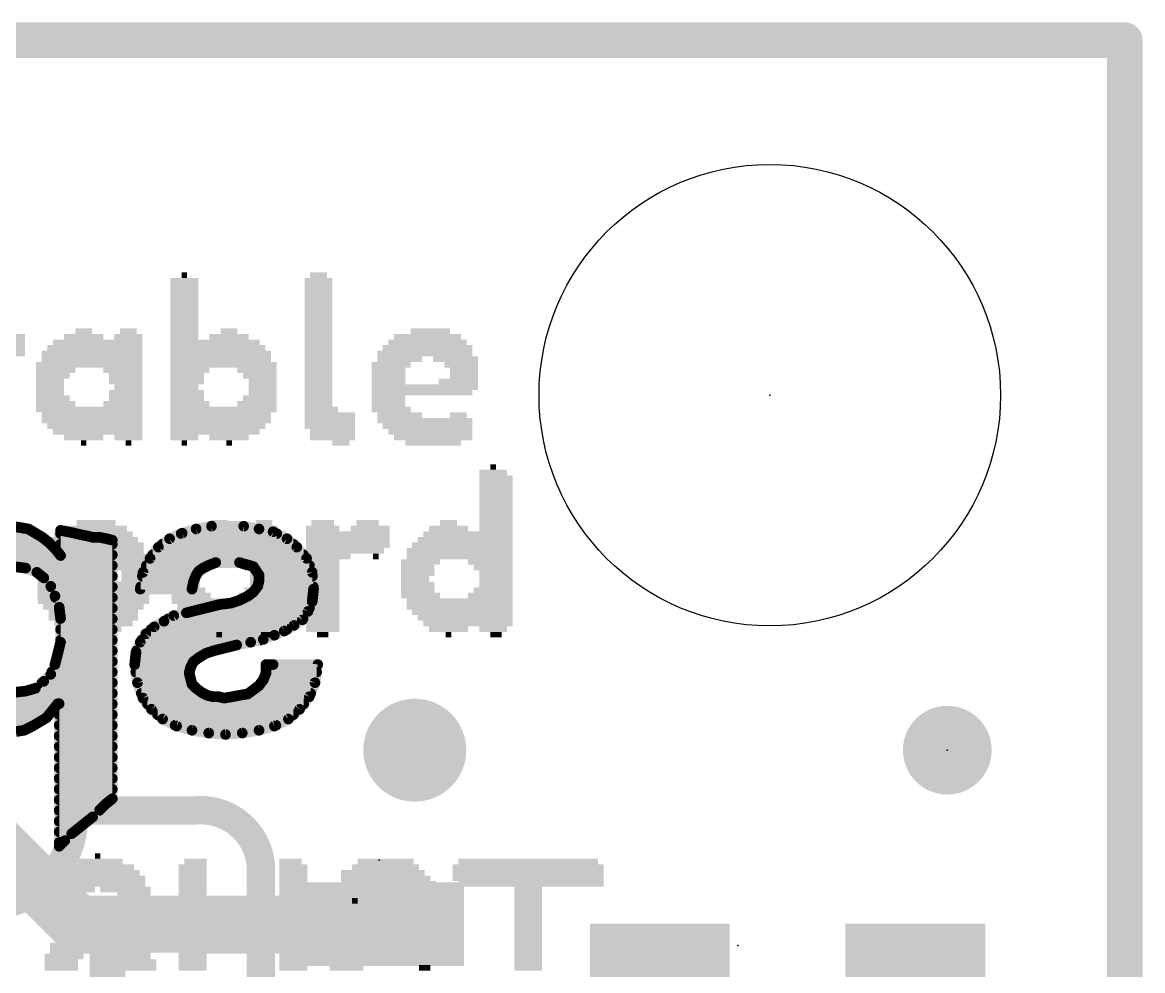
# Model space of a CAD drawing. Extents: x -29.2 to 57.4, y -10.7 to 25.5.
# Drawn here: x 14.97 to 22.99, y 18.74 to 25.53 of the extents above; entities that cross this region are included whole.
import ezdxf

# ---------------------------------------------------------------- set-up
doc = ezdxf.new("R2010")
doc.units = 0
for name, color, linetype in [('1', 12, 'CONTINUOUS'), ('16', 132, 'CONTINUOUS'), ('18', 110, 'CONTINUOUS'), ('20', 31, 'CONTINUOUS'), ('21', 253, 'CONTINUOUS'), ('22', 253, 'CONTINUOUS'), ('23', 53, 'CONTINUOUS'), ('24', 53, 'CONTINUOUS'), ('51', 253, 'CONTINUOUS')]:
    doc.layers.add(name, color=color, linetype=linetype)

# ---------------------------------------------------------------- blocks, each defined once
blk = doc.blocks.new('RECT')
blk.add_solid([(-0.5, -0.5), (0.5, -0.5), (-0.5, 0.5), (0.5, 0.5)])
blk = doc.blocks.new('PIE')
at = {"const_width": 0.5}
blk.add_lwpolyline([(0, -0.25, 1), (0, 0.25, 1), (0, -0.25)], format="xyb", dxfattribs=at)
blk = doc.blocks.new('ROUNDV')
at = {"const_width": 0.5}
blk.add_lwpolyline([(0, -0.25, 1), (0, 0.25, 1), (0, -0.25)], format="xyb", dxfattribs=at)

msp = doc.modelspace()

# ---------------------------------------------------------------- linework, layer by layer
at = {"layer": '1'}
for points, const_width in [([(22.86, 25.4), (0, 25.4)], 0.254), ([(22.86, 0), (22.86, 25.4)], 0.254), ([(11.8872, 22.5552), (15.367, 19.0754)], 0.4064), ([(15.367, 19.0754), (15.621, 19.0754)], 0.4064), ([(15.621, 19.0754), (17.532, 19.0754)], 0.4064), ([(15.582, 19.0364), (15.621, 19.0754)], 0.254), ([(15.582, 13.2334), (15.582, 19.0364)], 0.254)]:
    msp.add_lwpolyline(points, dxfattribs=dict(at, const_width=const_width))
for points, const_width in [([(22.9235, 25.4, 1), (22.7965, 25.4)], 0.127), ([(22.86, 25.3365, 1), (22.86, 25.4635)], 0.127), ([(15.367, 19.177, 1), (15.367, 18.9738)], 0.2032), ([(15.2952, 19.0036, 1), (15.4388, 19.1472)], 0.2032), ([(15.621, 19.177, 1), (15.621, 18.9738)], 0.2032), ([(15.621, 18.9738, 1), (15.621, 19.177)], 0.2032), ([(17.532, 18.9738, 1), (17.532, 19.177)], 0.2032), ([(15.6455, 19.0364, 1), (15.5185, 19.0364)], 0.127), ([(15.6659, 19.0305, 1), (15.5761, 19.1203)], 0.127), ([(15.5371, 19.0813, 1), (15.6269, 18.9915)], 0.127)]:
    msp.add_lwpolyline(points, format="xyb", dxfattribs=dict(at, const_width=const_width))
at = {"layer": '16', "const_width": 0.254}
for points in [[(22.86, 25.4), (0, 25.4)], [(22.86, 0), (22.86, 25.4)]]:
    msp.add_lwpolyline(points, dxfattribs=at)
at = {"layer": '16', "const_width": 0.127}
for points in [[(22.9235, 25.4, 1), (22.7965, 25.4)], [(22.86, 25.3365, 1), (22.86, 25.4635)]]:
    msp.add_lwpolyline(points, format="xyb", dxfattribs=at)
at = {"layer": '20', "const_width": 0.2032}
for points in [[(22.86, 25.4), (0, 25.4)], [(22.86, 0), (22.86, 25.4)]]:
    msp.add_lwpolyline(points, dxfattribs=at)
at = {"layer": '20', "const_width": 0.1016}
for points in [[(22.9108, 25.4, 1), (22.8092, 25.4)], [(22.86, 25.3492, 1), (22.86, 25.4508)]]:
    msp.add_lwpolyline(points, format="xyb", dxfattribs=at)
at = {"layer": '20'}
msp.add_circle((20.32, 22.86), 1.651, dxfattribs=at)
at = {"layer": '21', "const_width": 0.2032}
for points in [[(16.1846, 19.8882), (15.3416, 19.8882)], [(16.6783, 14.8336), (16.6783, 19.5072)]]:
    msp.add_lwpolyline(points, dxfattribs=at)
at = {"layer": '21'}
for points, const_width in [([(15.3416, 19.939, 1), (15.3416, 19.8374)], 0.1016), ([(16.6783, 19.5072, 0.4143), (16.1973, 19.8882)], 0.2032), ([(16.1914, 19.9387, 1), (16.2032, 19.8377)], 0.1016), ([(16.1846, 19.8374, 1), (16.1846, 19.939)], 0.1016), ([(14.0716, 19.8374, 1), (15.3416, 19.8374)], 0.2032), ([(15.3924, 19.8374, 1), (15.2908, 19.8374)], 0.1016), ([(16.7291, 19.5072, 1), (16.6275, 19.5072)], 0.1016), ([(16.6278, 19.5014, 1), (16.7288, 19.513)], 0.1016)]:
    msp.add_lwpolyline(points, format="xyb", dxfattribs=dict(at, const_width=const_width))
at = {"layer": '22', "const_width": 0.0762}
for points in [[(14.956, 21.9126), (14.896, 21.9226)], [(16.326, 21.9226), (16.216, 21.9026)], [(16.556, 21.9226), (16.326, 21.9226)], [(16.666, 21.9026), (16.556, 21.9226)], [(14.555, 21.8694), (15.0713, 21.8694)], [(15.016, 21.9026), (14.956, 21.9126)], [(15.066, 21.8726), (15.016, 21.9026)], [(15.116, 21.8426), (15.066, 21.8726)], [(15.166, 21.8026), (15.116, 21.8426)], [(15.296, 21.8826), (15.246, 21.8926)], [(15.246, 21.8926), (15.246, 21.7126)], [(15.246, 21.8694), (15.3588, 21.8694)], [(15.346, 21.8726), (15.296, 21.8826)], [(15.386, 21.8626), (15.346, 21.8726)], [(15.436, 21.8526), (15.386, 21.8626)], [(15.476, 21.8426), (15.436, 21.8526)], [(15.526, 21.8426), (15.476, 21.8426)], [(15.576, 21.8326), (15.526, 21.8426)], [(16.116, 21.8726), (16.026, 21.8326)], [(16.1088, 21.8694), (16.7924, 21.8694)], [(16.216, 21.9026), (16.116, 21.8726)], [(16.766, 21.8826), (16.666, 21.9026)], [(16.866, 21.8326), (16.766, 21.8826)], [(14.4269, 21.7932), (15.1754, 21.7932)], [(15.206, 21.7626), (15.166, 21.8026)], [(15.246, 21.7126), (15.206, 21.7626)], [(15.246, 21.7932), (15.616, 21.7932)], [(15.616, 21.8226), (15.576, 21.8326)], [(15.616, 19.9726), (15.616, 21.8226)], [(15.946, 21.7726), (15.886, 21.6926)], [(16.026, 21.8326), (15.946, 21.7726)], [(15.9735, 21.7932), (16.912, 21.7932)], [(16.936, 21.7726), (16.866, 21.8326)], [(17.006, 21.6926), (16.936, 21.7726)], [(14.358, 21.717), (15.2425, 21.717)], [(15.246, 21.717), (15.616, 21.717)], [(15.886, 21.6926), (15.836, 21.5926)], [(15.9043, 21.717), (16.9847, 21.717)], [(17.046, 21.5926), (17.006, 21.6926)], [(14.303, 21.6408), (15.616, 21.6408)], [(14.916, 21.6326), (14.996, 21.6226)], [(14.996, 21.6226), (15.076, 21.5926)], [(15.8601, 21.6408), (16.3024, 21.6408)], [(16.216, 21.5726), (16.236, 21.6026)], [(16.236, 21.6026), (16.266, 21.6226)], [(16.266, 21.6226), (16.306, 21.6426)], [(16.306, 21.6426), (16.356, 21.6626)], [(16.356, 21.6626), (16.526, 21.6626)], [(16.526, 21.6626), (16.556, 21.6526)], [(16.556, 21.6526), (16.596, 21.6426)], [(16.596, 21.6426), (16.626, 21.6326)], [(16.6014, 21.6408), (17.0267, 21.6408)], [(16.626, 21.6326), (16.646, 21.6026)], [(16.646, 21.6026), (16.666, 21.5726)], [(15.076, 21.5926), (15.126, 21.5526)], [(15.111, 21.5646), (15.616, 21.5646)], [(15.126, 21.5526), (15.176, 21.4926)], [(15.836, 21.5926), (15.816, 21.4726)], [(15.8313, 21.5646), (16.2128, 21.5646)], [(16.186, 21.4726), (16.196, 21.5226)], [(16.196, 21.5226), (16.216, 21.5726)], [(16.666, 21.5326), (16.656, 21.4926)], [(16.666, 21.5726), (16.666, 21.5326)], [(16.666, 21.5646), (17.0483, 21.5646)], [(17.056, 21.4726), (17.046, 21.5926)], [(15.176, 21.4926), (15.206, 21.4226)], [(15.1778, 21.4884), (15.616, 21.4884)], [(15.816, 21.4726), (16.186, 21.4726)], [(15.8186, 21.4884), (16.1892, 21.4884)], [(16.626, 21.4526), (16.586, 21.4226)], [(16.656, 21.4926), (16.626, 21.4526)], [(16.6529, 21.4884), (17.0547, 21.4884)], [(17.046, 21.3826), (17.056, 21.4726)], [(15.206, 21.4226), (15.236, 21.3426)], [(15.2099, 21.4122), (15.616, 21.4122)], [(16.386, 21.3626), (16.306, 21.3426)], [(16.466, 21.3726), (16.386, 21.3626)], [(16.526, 21.3926), (16.466, 21.3726)], [(16.586, 21.4226), (16.526, 21.3926)], [(16.5652, 21.4122), (17.0493, 21.4122)], [(17.016, 21.3126), (17.046, 21.3826)], [(15.236, 21.3426), (15.246, 21.2626)], [(15.2368, 21.336), (15.616, 21.336)], [(16.056, 21.2826), (15.986, 21.2426)], [(16.146, 21.3026), (16.056, 21.2826)], [(16.226, 21.3226), (16.146, 21.3026)], [(16.306, 21.3426), (16.226, 21.3226)], [(16.2796, 21.336), (17.026, 21.336)], [(16.976, 21.2526), (17.016, 21.3126)], [(15.246, 21.2626), (15.246, 21.0926)], [(15.246, 21.2598), (15.616, 21.2598)], [(15.916, 21.2026), (15.856, 21.1526)], [(15.986, 21.2426), (15.916, 21.2026)], [(16.0161, 21.2598), (16.9808, 21.2598)], [(16.846, 21.1726), (16.916, 21.2126)], [(16.916, 21.2126), (16.976, 21.2526)], [(15.246, 21.1836), (15.616, 21.1836)], [(15.856, 21.1526), (15.816, 21.0926)], [(15.8932, 21.1836), (16.8652, 21.1836)], [(16.696, 21.1126), (16.776, 21.1426)], [(16.776, 21.1426), (16.846, 21.1726)], [(15.246, 21.0926), (15.226, 21.0126)], [(15.246, 21.1074), (15.616, 21.1074)], [(15.816, 21.0926), (15.786, 21.0226)], [(15.8259, 21.1074), (16.6726, 21.1074)], [(16.346, 21.0326), (16.426, 21.0526)], [(16.426, 21.0526), (16.506, 21.0726)], [(16.506, 21.0726), (16.606, 21.0926)], [(16.606, 21.0926), (16.696, 21.1126)], [(15.226, 21.0126), (15.206, 20.9326)], [(15.2307, 21.0312), (15.616, 21.0312)], [(15.786, 21.0226), (15.776, 20.9326)], [(15.7897, 21.0312), (16.3418, 21.0312)], [(16.196, 20.9526), (16.236, 20.9826)], [(16.236, 20.9826), (16.286, 21.0126)], [(16.286, 21.0126), (16.346, 21.0326)], [(15.206, 20.9326), (15.176, 20.8626)], [(15.1829, 20.8788), (15.616, 20.8788)], [(15.2116, 20.955), (15.616, 20.955)], [(15.776, 20.9326), (15.796, 20.8026)], [(15.7785, 20.955), (16.1992, 20.955)], [(15.7843, 20.8788), (16.1676, 20.8788)], [(16.166, 20.8726), (16.176, 20.9126)], [(16.176, 20.9126), (16.196, 20.9526)], [(16.716, 20.9326), (16.716, 20.8726)], [(16.766, 20.9326), (16.716, 20.9326)], [(16.716, 20.8788), (17.0777, 20.8788)], [(17.086, 20.9326), (16.766, 20.9326)], [(17.066, 20.8026), (17.086, 20.9326)], [(15.126, 20.8126), (15.066, 20.7626)], [(15.114, 20.8026), (15.616, 20.8026)], [(15.176, 20.8626), (15.126, 20.8126)], [(15.796, 20.8026), (15.836, 20.6926)], [(15.796, 20.8026), (16.1835, 20.8026)], [(16.176, 20.8326), (16.166, 20.8726)], [(16.186, 20.7926), (16.176, 20.8326)], [(16.696, 20.8226), (16.666, 20.7826)], [(16.681, 20.8026), (17.066, 20.8026)], [(16.716, 20.8726), (16.696, 20.8226)], [(17.026, 20.7026), (17.066, 20.8026)], [(14.3012, 20.7264), (15.616, 20.7264)], [(14.996, 20.7426), (14.906, 20.7326)], [(15.066, 20.7626), (14.996, 20.7426)], [(15.8237, 20.7264), (16.2684, 20.7264)], [(16.216, 20.7626), (16.186, 20.7926)], [(16.256, 20.7326), (16.216, 20.7626)], [(16.296, 20.7126), (16.256, 20.7326)], [(16.586, 20.7226), (16.526, 20.7126)], [(16.626, 20.7526), (16.586, 20.7226)], [(16.5911, 20.7264), (17.0355, 20.7264)], [(16.666, 20.7826), (16.626, 20.7526)], [(14.3484, 20.6502), (15.2241, 20.6502)], [(15.186, 20.6026), (15.226, 20.6526)], [(15.226, 20.6526), (15.236, 20.6526)], [(15.236, 20.6526), (15.236, 19.6326)], [(15.236, 20.6502), (15.616, 20.6502)], [(15.836, 20.6926), (15.896, 20.6126)], [(15.8678, 20.6502), (16.9852, 20.6502)], [(16.336, 20.7026), (16.296, 20.7126)], [(16.376, 20.7026), (16.336, 20.7026)], [(16.416, 20.6926), (16.376, 20.7026)], [(16.476, 20.7026), (16.416, 20.6926)], [(16.526, 20.7126), (16.476, 20.7026)], [(16.956, 20.6126), (17.026, 20.7026)], [(14.4246, 20.574), (15.1631, 20.574)], [(15.146, 20.5526), (15.186, 20.6026)], [(15.236, 20.574), (15.616, 20.574)], [(15.896, 20.6126), (15.976, 20.5426)], [(15.9401, 20.574), (16.9119, 20.574)], [(16.876, 20.5426), (16.956, 20.6126)], [(14.5289, 20.4978), (15.0547, 20.4978)], [(14.986, 20.4626), (15.046, 20.4926)], [(15.046, 20.4926), (15.096, 20.5226)], [(15.096, 20.5226), (15.146, 20.5526)], [(15.236, 20.4978), (15.616, 20.4978)], [(15.976, 20.5426), (16.076, 20.4926)], [(16.0656, 20.4978), (16.7864, 20.4978)], [(16.076, 20.4926), (16.186, 20.4626)], [(16.666, 20.4626), (16.776, 20.4926)], [(16.776, 20.4926), (16.876, 20.5426)], [(14.926, 20.4526), (14.986, 20.4626)], [(15.236, 20.4216), (15.616, 20.4216)], [(16.186, 20.4626), (16.306, 20.4426)], [(16.306, 20.4426), (16.426, 20.4326)], [(16.426, 20.4326), (16.546, 20.4426)], [(16.546, 20.4426), (16.666, 20.4626)], [(15.236, 20.3454), (15.616, 20.3454)], [(15.236, 20.2692), (15.616, 20.2692)], [(15.236, 20.193), (15.616, 20.193)], [(15.236, 20.1168), (15.616, 20.1168)], [(15.236, 20.0406), (15.616, 20.0406)], [(15.236, 19.9644), (15.6058, 19.9644)], [(15.526, 19.8926), (15.566, 19.9326)], [(15.566, 19.9326), (15.616, 19.9726)], [(15.236, 19.8882), (15.5216, 19.8882)], [(15.426, 19.8026), (15.476, 19.8426)], [(15.476, 19.8426), (15.526, 19.8926)], [(15.236, 19.812), (15.4378, 19.812)], [(15.326, 19.7226), (15.376, 19.7626)], [(15.376, 19.7626), (15.426, 19.8026)], [(15.236, 19.7358), (15.3425, 19.7358)], [(15.276, 19.6726), (15.326, 19.7226)], [(15.236, 19.6326), (15.276, 19.6726)], [(15.236, 19.6596), (15.263, 19.6596)]]:
    msp.add_lwpolyline(points, dxfattribs=at)
at = {"layer": '22', "const_width": 0.0381}
for points in [[(16.326, 21.9417, 1), (16.326, 21.9036)], [(16.3294, 21.9039, 1), (16.3226, 21.9413)], [(16.5594, 21.9413, 1), (16.5526, 21.9039)], [(16.556, 21.9036, 1), (16.556, 21.9417)], [(14.9591, 21.9314, 1), (14.9529, 21.8938)], [(14.9529, 21.8938, 1), (14.9591, 21.9314)], [(15.0258, 21.9189, 1), (15.0062, 21.8863)], [(15.0129, 21.8838, 1), (15.0191, 21.9214)], [(15.0758, 21.8889, 1), (15.0562, 21.8563)], [(15.0562, 21.8563, 1), (15.0758, 21.8889)], [(15.0713, 21.8504, 1), (15.0713, 21.8885)], [(15.1279, 21.8575, 1), (15.1041, 21.8277)], [(15.2497, 21.9113, 1), (15.2423, 21.8739)], [(15.246, 21.8885, 1), (15.246, 21.8504)], [(15.2651, 21.8926, 1), (15.227, 21.8926)], [(15.2997, 21.9013, 1), (15.2923, 21.8639)], [(15.2923, 21.8639, 1), (15.2997, 21.9013)], [(15.3506, 21.8911, 1), (15.3414, 21.8541)], [(15.3423, 21.8539, 1), (15.3497, 21.8913)], [(15.3588, 21.8504, 1), (15.3588, 21.8885)], [(15.3897, 21.8813, 1), (15.3823, 21.8439)], [(15.3814, 21.8441, 1), (15.3906, 21.8811)], [(15.4406, 21.8711, 1), (15.4314, 21.8341)], [(15.4323, 21.8339, 1), (15.4397, 21.8713)], [(15.476, 21.8617, 1), (15.476, 21.8236)], [(15.4714, 21.8241, 1), (15.4806, 21.8611)], [(15.5297, 21.8613, 1), (15.5223, 21.8239)], [(15.526, 21.8236, 1), (15.526, 21.8617)], [(16.1088, 21.8885, 1), (16.1088, 21.8504)], [(16.1105, 21.8908, 1), (16.1215, 21.8544)], [(16.1237, 21.8552, 1), (16.1083, 21.89)], [(16.2126, 21.9213, 1), (16.2194, 21.8839)], [(16.2215, 21.8844, 1), (16.2105, 21.9208)], [(16.6697, 21.9213, 1), (16.6623, 21.8839)], [(16.6626, 21.8839, 1), (16.6694, 21.9213)], [(16.7745, 21.8996, 1), (16.7575, 21.8656)], [(16.7623, 21.8639, 1), (16.7697, 21.9013)], [(16.7924, 21.8504, 1), (16.7924, 21.8885)], [(15.1062, 21.8263, 1), (15.1258, 21.8589)], [(15.1795, 21.8161, 1), (15.1525, 21.7891)], [(15.1541, 21.7877, 1), (15.1779, 21.8175)], [(15.1754, 21.7742, 1), (15.1754, 21.8123)], [(15.2209, 21.7745, 1), (15.1911, 21.7507)], [(15.246, 21.8123, 1), (15.246, 21.7742)], [(15.5806, 21.8511, 1), (15.5714, 21.8141)], [(15.5723, 21.8139, 1), (15.5797, 21.8513)], [(15.6351, 21.8226, 1), (15.597, 21.8226)], [(15.6114, 21.8041, 1), (15.6206, 21.8411)], [(15.616, 21.7742, 1), (15.616, 21.8123)], [(15.9346, 21.7878, 1), (15.9574, 21.7574)], [(15.9612, 21.7612, 1), (15.9308, 21.784)], [(15.9735, 21.8123, 1), (15.9735, 21.7742)], [(16.0183, 21.85, 1), (16.0337, 21.8152)], [(16.0374, 21.8174, 1), (16.0146, 21.8478)], [(16.8784, 21.8471, 1), (16.8536, 21.8181)], [(16.8575, 21.8156, 1), (16.8745, 21.8496)], [(16.912, 21.7742, 1), (16.912, 21.8123)], [(16.9503, 21.7851, 1), (16.9217, 21.7601)], [(16.9236, 21.7581, 1), (16.9484, 21.7871)], [(15.1925, 21.7491, 1), (15.2195, 21.7761)], [(15.246, 21.7361, 1), (15.246, 21.698)], [(15.227, 21.7126, 1), (15.2651, 21.7126)], [(15.2311, 21.7007, 1), (15.2609, 21.7245)], [(15.2425, 21.698, 1), (15.2425, 21.7361)], [(15.616, 21.698, 1), (15.616, 21.7361)], [(15.8708, 21.704, 1), (15.9012, 21.6812)], [(15.903, 21.6841, 1), (15.869, 21.7011)], [(15.9043, 21.7361, 1), (15.9043, 21.698)], [(16.9847, 21.698, 1), (16.9847, 21.7361)], [(17.0237, 21.6997, 1), (16.9883, 21.6855)], [(16.9917, 21.6801, 1), (17.0203, 21.7051)], [(15.0027, 21.6404, 1), (14.9893, 21.6048)], [(14.9936, 21.6037, 1), (14.9984, 21.6415)], [(15.616, 21.6218, 1), (15.616, 21.6599)], [(15.8601, 21.6599, 1), (15.8601, 21.6218)], [(16.2519, 21.592, 1), (16.2201, 21.6132)], [(16.2575, 21.6396, 1), (16.2745, 21.6056)], [(16.2766, 21.6067, 1), (16.2554, 21.6385)], [(16.2989, 21.6603, 1), (16.3131, 21.6249)], [(16.3145, 21.6256, 1), (16.2975, 21.6596)], [(16.3024, 21.6218, 1), (16.3024, 21.6599)], [(16.356, 21.6817, 1), (16.356, 21.6436)], [(16.3631, 21.6449, 1), (16.3489, 21.6803)], [(16.532, 21.6807, 1), (16.52, 21.6445)], [(16.526, 21.6436, 1), (16.526, 21.6817)], [(16.5606, 21.6711, 1), (16.5514, 21.6341)], [(16.55, 21.6345, 1), (16.562, 21.6707)], [(16.602, 21.6607, 1), (16.59, 21.6245)], [(16.6014, 21.6599, 1), (16.6014, 21.6218)], [(16.5914, 21.6241, 1), (16.6006, 21.6611)], [(16.6419, 21.6432, 1), (16.6101, 21.622)], [(16.62, 21.6145, 1), (16.632, 21.6507)], [(16.6619, 21.6132, 1), (16.6301, 21.592)], [(17.0267, 21.6218, 1), (17.0267, 21.6599)], [(15.0879, 21.6075, 1), (15.0641, 21.5777)], [(15.0693, 21.5748, 1), (15.0827, 21.6104)], [(15.111, 21.5837, 1), (15.111, 21.5456)], [(15.1406, 21.5648, 1), (15.1114, 21.5404)], [(15.1141, 21.5377, 1), (15.1379, 21.5675)], [(15.616, 21.5456, 1), (15.616, 21.5837)], [(15.8313, 21.5837, 1), (15.8313, 21.5456)], [(15.819, 21.6011, 1), (15.853, 21.5841)], [(15.8548, 21.5895, 1), (15.8172, 21.5957)], [(16.2147, 21.5189, 1), (16.1773, 21.5263)], [(16.2001, 21.5832, 1), (16.2319, 21.562)], [(16.2337, 21.5655, 1), (16.1983, 21.5797)], [(16.2128, 21.5456, 1), (16.2128, 21.5837)], [(16.2254, 21.6185, 1), (16.2466, 21.5867)], [(16.6301, 21.592, 1), (16.6619, 21.6132)], [(16.6851, 21.5726, 1), (16.647, 21.5726)], [(16.666, 21.5837, 1), (16.666, 21.5456)], [(16.6845, 21.528, 1), (16.6475, 21.5372)], [(16.6501, 21.562, 1), (16.6819, 21.5832)], [(17.065, 21.5942, 1), (17.027, 21.591)], [(17.0283, 21.5855, 1), (17.0637, 21.5997)], [(17.0483, 21.5456, 1), (17.0483, 21.5837)], [(15.1935, 21.5001, 1), (15.1585, 21.4851)], [(15.1778, 21.5075, 1), (15.1778, 21.4694)], [(15.1614, 21.4804, 1), (15.1906, 21.5048)], [(15.616, 21.4694, 1), (15.616, 21.5075)], [(15.816, 21.4916, 1), (15.816, 21.4535)], [(15.7972, 21.4757, 1), (15.8348, 21.4695)], [(15.8186, 21.5075, 1), (15.8186, 21.4694)], [(16.1673, 21.4763, 1), (16.2047, 21.4689)], [(16.1783, 21.5297, 1), (16.2137, 21.5155)], [(16.186, 21.4535, 1), (16.186, 21.4916)], [(16.1892, 21.4694, 1), (16.1892, 21.5075)], [(16.6108, 21.464, 1), (16.6412, 21.4412)], [(16.6374, 21.4374, 1), (16.6146, 21.4678)], [(16.6529, 21.5075, 1), (16.6529, 21.4694)], [(16.6375, 21.4972, 1), (16.6745, 21.488)], [(16.6712, 21.4812, 1), (16.6408, 21.504)], [(16.647, 21.5326, 1), (16.6851, 21.5326)], [(17.037, 21.471, 1), (17.075, 21.4742)], [(17.0749, 21.4705, 1), (17.0371, 21.4747)], [(17.0547, 21.4694, 1), (17.0547, 21.5075)], [(15.2238, 21.4293, 1), (15.1882, 21.4159)], [(15.1885, 21.4151, 1), (15.2235, 21.4301)], [(15.2099, 21.4313, 1), (15.2099, 21.3932)], [(15.616, 21.3932, 1), (15.616, 21.4313)], [(16.3836, 21.3815, 1), (16.3884, 21.3437)], [(16.3906, 21.3441, 1), (16.3814, 21.3811)], [(16.46, 21.3907, 1), (16.472, 21.3545)], [(16.4684, 21.3537, 1), (16.4636, 21.3915)], [(16.5175, 21.4096, 1), (16.5345, 21.3756)], [(16.532, 21.3745, 1), (16.52, 21.4107)], [(16.5652, 21.4313, 1), (16.5652, 21.3932)], [(16.5746, 21.4378, 1), (16.5974, 21.4074)], [(16.5945, 21.4056, 1), (16.5775, 21.4396)], [(17.0271, 21.3847, 1), (17.0649, 21.3805)], [(17.0635, 21.3751, 1), (17.0285, 21.3901)], [(17.0493, 21.3932, 1), (17.0493, 21.4313)], [(15.2549, 21.345, 1), (15.2171, 21.3402)], [(15.2368, 21.3551, 1), (15.2368, 21.317)], [(15.2182, 21.3359, 1), (15.2538, 21.3493)], [(15.616, 21.317, 1), (15.616, 21.3551)], [(16.0519, 21.3012, 1), (16.0601, 21.264)], [(16.0655, 21.2661, 1), (16.0465, 21.2991)], [(16.1414, 21.3211, 1), (16.1506, 21.2841)], [(16.1501, 21.284, 1), (16.1419, 21.3212)], [(16.2214, 21.3411, 1), (16.2306, 21.3041)], [(16.2306, 21.3041, 1), (16.2214, 21.3411)], [(16.2796, 21.3551, 1), (16.2796, 21.317)], [(16.3014, 21.3611, 1), (16.3106, 21.3241)], [(16.3106, 21.3241, 1), (16.3014, 21.3611)], [(16.9985, 21.3201, 1), (17.0335, 21.3051)], [(17.0319, 21.302, 1), (17.0001, 21.3232)], [(17.026, 21.317, 1), (17.026, 21.3551)], [(15.246, 21.2789, 1), (15.246, 21.2408)], [(15.2651, 21.2626, 1), (15.227, 21.2626)], [(15.2271, 21.2602, 1), (15.2649, 21.265)], [(15.616, 21.2408, 1), (15.616, 21.2789)], [(15.9065, 21.2191, 1), (15.9255, 21.1861)], [(15.9282, 21.188, 1), (15.9038, 21.2172)], [(15.9765, 21.2591, 1), (15.9955, 21.2261)], [(15.9955, 21.2261, 1), (15.9765, 21.2591)], [(16.0161, 21.2789, 1), (16.0161, 21.2408)], [(16.9054, 21.2285, 1), (16.9266, 21.1967)], [(16.9255, 21.1961, 1), (16.9065, 21.2291)], [(16.9601, 21.2632, 1), (16.9919, 21.242)], [(16.9866, 21.2367, 1), (16.9654, 21.2685)], [(16.9808, 21.2408, 1), (16.9808, 21.2789)], [(15.246, 21.2027, 1), (15.246, 21.1646)], [(15.616, 21.1646, 1), (15.616, 21.2027)], [(15.8438, 21.1672, 1), (15.8682, 21.138)], [(15.8719, 21.142, 1), (15.8401, 21.1632)], [(15.8932, 21.2027, 1), (15.8932, 21.1646)], [(16.7685, 21.1601, 1), (16.7835, 21.1251)], [(16.7827, 21.1248, 1), (16.7693, 21.1604)], [(16.8365, 21.1891, 1), (16.8555, 21.1561)], [(16.8535, 21.1551, 1), (16.8385, 21.1901)], [(16.8652, 21.1646, 1), (16.8652, 21.2027)], [(15.246, 21.1265, 1), (15.246, 21.0884)], [(15.227, 21.0926, 1), (15.2651, 21.0926)], [(15.2645, 21.088, 1), (15.2275, 21.0972)], [(15.616, 21.0884, 1), (15.616, 21.1265)], [(15.8001, 21.1032, 1), (15.8319, 21.082)], [(15.8335, 21.0851, 1), (15.7985, 21.1001)], [(15.8259, 21.1265, 1), (15.8259, 21.0884)], [(16.4214, 21.0711, 1), (16.4306, 21.0341)], [(16.4306, 21.0341, 1), (16.4214, 21.0711)], [(16.5023, 21.0913, 1), (16.5097, 21.0539)], [(16.5106, 21.0541, 1), (16.5014, 21.0911)], [(16.6019, 21.1112, 1), (16.6101, 21.074)], [(16.6097, 21.0739, 1), (16.6023, 21.1113)], [(16.6726, 21.0884, 1), (16.6726, 21.1265)], [(16.6893, 21.1304, 1), (16.7027, 21.0948)], [(16.7001, 21.094, 1), (16.6919, 21.1312)], [(15.2075, 21.0172, 1), (15.2445, 21.008)], [(15.2445, 21.008, 1), (15.2075, 21.0172)], [(15.2307, 21.0503, 1), (15.2307, 21.0122)], [(15.616, 21.0122, 1), (15.616, 21.0503)], [(15.7685, 21.0301, 1), (15.8035, 21.0151)], [(15.8049, 21.0205, 1), (15.7671, 21.0247)], [(15.7897, 21.0503, 1), (15.7897, 21.0122)], [(16.2262, 20.9989, 1), (16.2458, 20.9663)], [(16.2474, 20.9674, 1), (16.2246, 20.9978)], [(16.28, 21.0307, 1), (16.292, 20.9945)], [(16.2958, 20.9963, 1), (16.2762, 21.0289)], [(16.3414, 21.0511, 1), (16.3506, 21.0141)], [(16.352, 21.0145, 1), (16.34, 21.0507)], [(16.3418, 21.0122, 1), (16.3418, 21.0503)], [(15.1829, 20.8979, 1), (15.1829, 20.8598)], [(15.1875, 20.9372, 1), (15.2245, 20.928)], [(15.2235, 20.9251, 1), (15.1885, 20.9401)], [(15.2116, 20.9741, 1), (15.2116, 20.936)], [(15.616, 20.936, 1), (15.616, 20.9741)], [(15.616, 20.8598, 1), (15.616, 20.8979)], [(15.7948, 20.9355, 1), (15.7572, 20.9297)], [(15.7571, 20.9347, 1), (15.7949, 20.9305)], [(15.7785, 20.9741, 1), (15.7785, 20.936)], [(15.7843, 20.8979, 1), (15.7843, 20.8598)], [(16.159, 20.9211, 1), (16.193, 20.9041)], [(16.1945, 20.908, 1), (16.1575, 20.9172)], [(16.1676, 20.8598, 1), (16.1676, 20.8979)], [(16.1846, 20.9678, 1), (16.2074, 20.9374)], [(16.213, 20.9441, 1), (16.179, 20.9611)], [(16.1992, 20.936, 1), (16.1992, 20.9741)], [(16.7351, 20.9326, 1), (16.697, 20.9326)], [(16.716, 20.9517, 1), (16.716, 20.9136)], [(16.716, 20.8979, 1), (16.716, 20.8598)], [(16.766, 20.9517, 1), (16.766, 20.9136)], [(16.766, 20.9136, 1), (16.766, 20.9517)], [(17.1048, 20.9297, 1), (17.0672, 20.9355)], [(17.0777, 20.8598, 1), (17.0777, 20.8979)], [(17.086, 20.9136, 1), (17.086, 20.9517)], [(15.114, 20.8217, 1), (15.114, 20.7836)], [(15.1125, 20.8261, 1), (15.1395, 20.7991)], [(15.1382, 20.798, 1), (15.1138, 20.8272)], [(15.1585, 20.8701, 1), (15.1935, 20.8551)], [(15.1895, 20.8491, 1), (15.1625, 20.8761)], [(15.616, 20.7836, 1), (15.616, 20.8217)], [(15.8139, 20.8091, 1), (15.7781, 20.7961)], [(15.796, 20.8217, 1), (15.796, 20.7836)], [(16.1845, 20.8772, 1), (16.1475, 20.868)], [(16.1475, 20.8772, 1), (16.1845, 20.868)], [(16.1945, 20.8372, 1), (16.1575, 20.828)], [(16.1575, 20.828, 1), (16.1945, 20.8372)], [(16.1835, 20.7836, 1), (16.1835, 20.8217)], [(16.681, 20.8217, 1), (16.681, 20.7836)], [(16.6783, 20.8297, 1), (16.7137, 20.8155)], [(16.7112, 20.8112, 1), (16.6808, 20.834)], [(16.697, 20.8726, 1), (16.7351, 20.8726)], [(16.7337, 20.8655, 1), (16.6983, 20.8797)], [(17.0837, 20.7955, 1), (17.0483, 20.8097)], [(17.066, 20.7836, 1), (17.066, 20.8217)], [(14.9908, 20.7609, 1), (15.0012, 20.7243)], [(14.9981, 20.7237, 1), (14.9939, 20.7615)], [(15.0538, 20.7772, 1), (15.0782, 20.748)], [(15.0712, 20.7443, 1), (15.0608, 20.7809)], [(15.616, 20.7074, 1), (15.616, 20.7455)], [(15.7772, 20.7997, 1), (15.8148, 20.8055)], [(15.8237, 20.7455, 1), (15.8237, 20.7074)], [(16.1995, 20.8061, 1), (16.1725, 20.7791)], [(16.1675, 20.788, 1), (16.2045, 20.7972)], [(16.2274, 20.7778, 1), (16.2046, 20.7474)], [(16.2025, 20.7491, 1), (16.2295, 20.7761)], [(16.2645, 20.7496, 1), (16.2475, 20.7156)], [(16.2446, 20.7174, 1), (16.2674, 20.7478)], [(16.2684, 20.7074, 1), (16.2684, 20.7455)], [(16.5746, 20.7378, 1), (16.5974, 20.7074)], [(16.5911, 20.7455, 1), (16.5911, 20.7074)], [(16.5891, 20.7038, 1), (16.5829, 20.7414)], [(16.6146, 20.7678, 1), (16.6374, 20.7374)], [(16.6374, 20.7374, 1), (16.6146, 20.7678)], [(16.6508, 20.794, 1), (16.6812, 20.7712)], [(16.6774, 20.7674, 1), (16.6546, 20.7978)], [(17.0355, 20.7074, 1), (17.0355, 20.7455)], [(17.0472, 20.8055, 1), (17.0848, 20.7997)], [(15.226, 20.6716, 1), (15.226, 20.6335)], [(15.2409, 20.6407, 1), (15.2111, 20.6645)], [(15.236, 20.6693, 1), (15.236, 20.6312)], [(15.2551, 20.6526, 1), (15.217, 20.6526)], [(15.2241, 20.6312, 1), (15.2241, 20.6693)], [(15.236, 20.6335, 1), (15.236, 20.6716)], [(15.616, 20.6312, 1), (15.616, 20.6693)], [(15.8512, 20.704, 1), (15.8208, 20.6812)], [(15.8181, 20.6861, 1), (15.8539, 20.6991)], [(15.8678, 20.6693, 1), (15.8678, 20.6312)], [(16.3006, 20.7311, 1), (16.2914, 20.6941)], [(16.2875, 20.6956, 1), (16.3045, 20.7296)], [(16.336, 20.7217, 1), (16.336, 20.6836)], [(16.3314, 20.6841, 1), (16.3406, 20.7211)], [(16.3806, 20.7211, 1), (16.3714, 20.6841)], [(16.376, 20.6836, 1), (16.376, 20.7217)], [(16.4129, 20.7114, 1), (16.4191, 20.6738)], [(16.4114, 20.6741, 1), (16.4206, 20.7111)], [(16.4723, 20.7213, 1), (16.4797, 20.6839)], [(16.4791, 20.6838, 1), (16.4729, 20.7214)], [(16.5229, 20.7314, 1), (16.5291, 20.6938)], [(16.5297, 20.6939, 1), (16.5223, 20.7313)], [(16.9852, 20.6312, 1), (16.9852, 20.6693)], [(17.0083, 20.7097, 1), (17.0437, 20.6955)], [(17.041, 20.6909, 1), (17.011, 20.7143)], [(15.1631, 20.555, 1), (15.1631, 20.5931)], [(15.1711, 20.6145, 1), (15.2009, 20.5907)], [(15.2009, 20.5907, 1), (15.1711, 20.6145)], [(15.236, 20.5931, 1), (15.236, 20.555)], [(15.616, 20.555, 1), (15.616, 20.5931)], [(15.9085, 20.6269, 1), (15.8835, 20.5983)], [(15.8808, 20.6012, 1), (15.9112, 20.624)], [(15.9401, 20.5931, 1), (15.9401, 20.555)], [(16.9119, 20.555, 1), (16.9119, 20.5931)], [(16.941, 20.6243, 1), (16.971, 20.6009)], [(16.9685, 20.5983, 1), (16.9435, 20.6269)], [(15.0362, 20.5089, 1), (15.0558, 20.4763)], [(15.0545, 20.4756, 1), (15.0375, 20.5096)], [(15.0547, 20.4788, 1), (15.0547, 20.5169)], [(15.0862, 20.5389, 1), (15.1058, 20.5063)], [(15.1058, 20.5063, 1), (15.0862, 20.5389)], [(15.1311, 20.5645, 1), (15.1609, 20.5407)], [(15.1558, 20.5363, 1), (15.1362, 20.5689)], [(15.236, 20.5169, 1), (15.236, 20.4788)], [(15.616, 20.4788, 1), (15.616, 20.5169)], [(15.9845, 20.5596, 1), (15.9675, 20.5256)], [(15.9635, 20.5283, 1), (15.9885, 20.5569)], [(16.0656, 20.5169, 1), (16.0656, 20.4788)], [(16.081, 20.511, 1), (16.071, 20.4742)], [(16.0675, 20.4756, 1), (16.0845, 20.5096)], [(16.7675, 20.5096, 1), (16.7845, 20.4756)], [(16.781, 20.4742, 1), (16.771, 20.511)], [(16.7864, 20.4788, 1), (16.7864, 20.5169)], [(16.8635, 20.5569, 1), (16.8885, 20.5283)], [(16.8845, 20.5256, 1), (16.8675, 20.5596)], [(14.9775, 20.4796, 1), (14.9945, 20.4456)], [(14.9891, 20.4438, 1), (14.9829, 20.4814)], [(15.236, 20.4407, 1), (15.236, 20.4026)], [(15.616, 20.4026, 1), (15.616, 20.4407)], [(16.1891, 20.4814, 1), (16.1829, 20.4438)], [(16.181, 20.4442, 1), (16.191, 20.481)], [(16.3076, 20.4616, 1), (16.3044, 20.4236)], [(16.3029, 20.4238, 1), (16.3091, 20.4614)], [(16.4244, 20.4516, 1), (16.4276, 20.4136)], [(16.4244, 20.4136, 1), (16.4276, 20.4516)], [(16.5429, 20.4614, 1), (16.5491, 20.4238)], [(16.5476, 20.4236, 1), (16.5444, 20.4616)], [(16.661, 20.481, 1), (16.671, 20.4442)], [(16.6691, 20.4438, 1), (16.6629, 20.4814)], [(15.236, 20.3645, 1), (15.236, 20.3264)], [(15.616, 20.3264, 1), (15.616, 20.3645)], [(15.236, 20.2883, 1), (15.236, 20.2502)], [(15.616, 20.2502, 1), (15.616, 20.2883)], [(15.236, 20.2121, 1), (15.236, 20.174)], [(15.616, 20.174, 1), (15.616, 20.2121)], [(15.236, 20.1359, 1), (15.236, 20.0978)], [(15.616, 20.0978, 1), (15.616, 20.1359)], [(15.236, 20.0597, 1), (15.236, 20.0216)], [(15.616, 20.0216, 1), (15.616, 20.0597)], [(15.236, 19.9835, 1), (15.236, 19.9454)], [(15.5541, 19.9475, 1), (15.5779, 19.9177)], [(15.5795, 19.9191, 1), (15.5525, 19.9461)], [(15.597, 19.9726, 1), (15.6351, 19.9726)], [(15.6279, 19.9577, 1), (15.6041, 19.9875)], [(15.6058, 19.9454, 1), (15.6058, 19.9835)], [(15.236, 19.9073, 1), (15.236, 19.8692)], [(15.4625, 19.8561, 1), (15.4895, 19.8291)], [(15.4879, 19.8277, 1), (15.4641, 19.8575)], [(15.5125, 19.9061, 1), (15.5395, 19.8791)], [(15.5395, 19.8791, 1), (15.5125, 19.9061)], [(15.5216, 19.8692, 1), (15.5216, 19.9073)], [(15.236, 19.8311, 1), (15.236, 19.793)], [(15.3641, 19.7775, 1), (15.3879, 19.7477)], [(15.3879, 19.7477, 1), (15.3641, 19.7775)], [(15.4141, 19.8175, 1), (15.4379, 19.7877)], [(15.4379, 19.7877, 1), (15.4141, 19.8175)], [(15.4378, 19.793, 1), (15.4378, 19.8311)], [(15.236, 19.7549, 1), (15.236, 19.7168)], [(15.3141, 19.7375, 1), (15.3379, 19.7077)], [(15.3395, 19.7091, 1), (15.3125, 19.7361)], [(15.3425, 19.7168, 1), (15.3425, 19.7549)], [(15.236, 19.6787, 1), (15.236, 19.6406)], [(15.2225, 19.6461, 1), (15.2495, 19.6191)], [(15.217, 19.6326, 1), (15.2551, 19.6326)], [(15.2625, 19.6861, 1), (15.2895, 19.6591)], [(15.2895, 19.6591, 1), (15.2625, 19.6861)], [(15.263, 19.6406, 1), (15.263, 19.6787)]]:
    msp.add_lwpolyline(points, format="xyb", dxfattribs=at)
at = {"layer": '23'}
for p in [(20.32, 22.86), (21.59, 20.32)]:
    msp.add_point(p, dxfattribs=at)
at = {"layer": '24'}
for p in [(21.59, 20.32), (17.526, 19.5326), (20.0914, 18.923)]:
    msp.add_point(p, dxfattribs=at)

# ---------------------------------------------------------------- block references
at = {"layer": '1', "xscale": 0.635, "yscale": 0.635}
msp.add_blockref('PIE', (21.59, 20.32), dxfattribs=at)
at = {"layer": '1', "xscale": 0.6, "yscale": 1.2, "rotation": 270}
msp.add_blockref('RECT', (17.532, 19.0754), dxfattribs=at)
at = {"layer": '1', "xscale": 1.1}
for p, rotation in [((19.5326, 18.5284), 270), ((21.3614, 18.5284), 90)]:
    msp.add_blockref('RECT', p, dxfattribs=dict(at, rotation=rotation))
at = {"layer": '16', "xscale": 0.635, "yscale": 0.635}
msp.add_blockref('PIE', (21.59, 20.32), dxfattribs=at)
at = {"layer": '18', "xscale": 0.7366, "yscale": 0.7366}
msp.add_blockref('ROUNDV', (17.78, 20.32), dxfattribs=at)
msp.add_blockref('ROUNDV', (17.78, 20.32), dxfattribs=at)
at = {"layer": '21', "yscale": 0.04}
for p, xscale in [((16.1314, 23.7178), 0.04), ((17.0914, 23.7178), 0.12), ((16.1314, 23.6778), 0.2), ((16.1314, 23.6378), 0.2), ((17.0914, 23.6778), 0.2), ((17.0914, 23.6378), 0.2), ((16.1314, 23.5978), 0.2), ((16.1314, 23.5578), 0.2), ((17.0914, 23.5978), 0.2), ((17.0914, 23.5578), 0.2), ((16.1314, 23.5178), 0.2), ((16.1314, 23.4778), 0.2), ((17.0914, 23.5178), 0.2), ((17.0914, 23.4778), 0.2), ((16.1314, 23.4378), 0.2), ((16.1314, 23.3978), 0.2), ((17.0914, 23.4378), 0.2), ((17.0914, 23.3978), 0.2), ((15.4114, 23.3178), 0.12), ((15.7314, 23.3178), 0.12), ((16.1314, 23.3578), 0.2), ((16.1314, 23.3178), 0.2), ((16.4514, 23.3178), 0.12), ((17.0914, 23.3578), 0.2), ((17.0914, 23.3178), 0.2), ((17.8914, 23.3178), 0.28), ((14.6914, 23.2378), 0.6), ((14.8514, 23.2778), 0.28), ((15.5114, 23.2378), 0.64), ((15.4114, 23.2778), 0.28), ((15.7314, 23.2778), 0.2), ((16.1314, 23.2778), 0.2), ((16.3514, 23.2378), 0.64), ((16.4514, 23.2778), 0.28), ((17.0914, 23.2778), 0.2), ((17.0914, 23.2378), 0.2), ((17.8714, 23.2378), 0.56), ((17.8714, 23.2778), 0.48), ((14.6914, 23.1978), 0.6), ((14.6914, 23.1578), 0.6), ((15.4714, 23.1578), 0.72), ((15.4914, 23.1978), 0.68), ((16.3714, 23.1978), 0.68), ((16.3914, 23.1578), 0.72), ((17.0914, 23.1978), 0.2), ((17.0914, 23.1578), 0.2), ((17.8514, 23.1578), 0.68), ((17.8714, 23.1978), 0.64), ((15.4514, 23.0778), 0.76), ((15.4714, 23.1178), 0.72), ((16.3914, 23.1178), 0.72), ((16.4114, 23.0778), 0.76), ((17.0914, 23.1178), 0.2), ((17.0914, 23.0778), 0.2), ((17.6114, 23.0778), 0.28), ((17.6714, 23.1178), 0.32), ((18.0714, 23.1178), 0.32), ((18.1114, 23.0778), 0.24), ((15.2114, 23.0378), 0.28), ((15.1914, 22.9978), 0.24), ((15.6914, 23.0378), 0.28), ((15.7114, 22.9978), 0.24), ((16.1714, 23.0378), 0.28), ((16.1514, 22.9978), 0.24), ((16.6514, 23.0378), 0.28), ((16.6714, 22.9978), 0.24), ((17.0914, 23.0378), 0.2), ((17.0914, 22.9978), 0.2), ((17.5914, 23.0378), 0.24), ((17.5914, 22.9978), 0.24), ((18.1314, 23.0378), 0.2), ((18.1314, 22.9978), 0.2), ((15.1714, 22.9578), 0.2), ((15.1714, 22.9178), 0.2), ((15.7114, 22.9578), 0.24), ((15.7314, 22.9178), 0.2), ((16.1514, 22.9578), 0.24), ((16.1314, 22.9178), 0.2), ((16.6914, 22.9578), 0.2), ((16.6914, 22.9178), 0.2), ((17.0914, 22.9578), 0.2), ((17.0914, 22.9178), 0.2), ((17.5914, 22.9578), 0.24), ((17.8514, 22.9178), 0.76), ((18.0914, 22.9578), 0.28), ((15.1714, 22.8778), 0.2), ((15.1914, 22.8378), 0.24), ((15.7114, 22.8778), 0.24), ((15.7114, 22.8378), 0.24), ((16.1514, 22.8778), 0.24), ((16.1514, 22.8378), 0.24), ((16.6714, 22.8378), 0.24), ((16.6914, 22.8778), 0.2), ((17.0914, 22.8778), 0.2), ((17.0914, 22.8378), 0.2), ((17.8314, 22.8778), 0.72), ((17.5914, 22.8378), 0.24), ((15.2114, 22.7978), 0.28), ((15.4514, 22.7578), 0.76), ((15.6914, 22.7978), 0.28), ((16.1714, 22.7978), 0.28), ((16.4114, 22.7578), 0.76), ((16.6514, 22.7978), 0.28), ((17.0914, 22.7978), 0.2), ((17.1114, 22.7578), 0.24), ((17.5914, 22.7978), 0.24), ((17.6114, 22.7578), 0.28), ((15.4714, 22.7178), 0.72), ((15.4714, 22.6778), 0.72), ((16.3914, 22.7178), 0.72), ((16.3914, 22.6778), 0.72), ((17.1714, 22.7178), 0.36), ((17.1714, 22.6778), 0.36), ((17.6714, 22.7178), 0.32), ((17.8514, 22.6778), 0.68), ((18.0914, 22.7178), 0.12), ((15.4914, 22.6378), 0.68), ((15.5114, 22.5978), 0.64), ((16.3714, 22.6378), 0.68), ((16.3514, 22.5978), 0.64), ((17.1714, 22.6378), 0.36), ((17.1914, 22.5978), 0.32), ((17.8714, 22.6378), 0.64), ((17.8914, 22.5978), 0.6), ((15.4114, 22.5578), 0.28), ((15.4114, 22.5178), 0.04), ((15.7314, 22.5578), 0.2), ((15.7314, 22.5178), 0.04), ((16.1314, 22.5578), 0.2), ((16.1314, 22.5178), 0.04), ((16.4514, 22.5578), 0.28), ((16.4514, 22.5178), 0.04), ((17.1914, 22.5578), 0.32), ((17.2514, 22.5178), 0.12), ((17.9114, 22.5578), 0.56), ((17.9114, 22.5178), 0.4), ((18.341, 22.3462), 0.04), ((18.341, 22.3062), 0.2), ((18.361, 22.2662), 0.24), ((18.361, 22.2262), 0.24), ((18.361, 22.1862), 0.24), ((18.361, 22.1462), 0.24), ((18.361, 22.1062), 0.24), ((18.361, 22.0662), 0.24), ((18.361, 22.0262), 0.24), ((15.501, 21.9462), 0.28), ((16.381, 21.9462), 0.12), ((16.701, 21.9462), 0.12), ((17.121, 21.9462), 0.16), ((17.441, 21.9462), 0.16), ((18.021, 21.9462), 0.12), ((18.361, 21.9862), 0.24), ((18.361, 21.9462), 0.24), ((15.481, 21.8662), 0.56), ((15.501, 21.9062), 0.44), ((16.481, 21.8662), 0.64), ((16.381, 21.9062), 0.28), ((16.701, 21.9062), 0.2), ((17.121, 21.9062), 0.24), ((17.301, 21.8662), 0.6), ((17.461, 21.9062), 0.28), ((18.161, 21.8662), 0.64), ((18.021, 21.9062), 0.28), ((18.361, 21.9062), 0.24), ((15.481, 21.7862), 0.72), ((15.481, 21.8262), 0.64), ((16.461, 21.8262), 0.68), ((16.461, 21.7862), 0.68), ((17.301, 21.8262), 0.6), ((17.301, 21.7862), 0.6), ((18.121, 21.7862), 0.72), ((18.141, 21.8262), 0.68), ((15.241, 21.7062), 0.32), ((15.481, 21.7462), 0.72), ((15.721, 21.7062), 0.32), ((16.421, 21.7062), 0.76), ((16.441, 21.7462), 0.72), ((17.281, 21.7462), 0.56), ((17.161, 21.7062), 0.32), ((17.501, 21.7062), 0.04), ((18.101, 21.7462), 0.76), ((18.101, 21.7062), 0.76), ((15.201, 21.6662), 0.24), ((15.201, 21.6262), 0.24), ((15.761, 21.6662), 0.24), ((15.761, 21.6262), 0.24), ((16.181, 21.6662), 0.28), ((16.161, 21.6262), 0.24), ((16.661, 21.6662), 0.28), ((16.681, 21.6262), 0.24), ((17.121, 21.6662), 0.24), ((17.121, 21.6262), 0.24), ((17.821, 21.6662), 0.28), ((17.801, 21.6262), 0.24), ((18.321, 21.6662), 0.32), ((18.341, 21.6262), 0.28), ((15.181, 21.5862), 0.2), ((15.181, 21.5462), 0.2), ((15.781, 21.5862), 0.2), ((15.781, 21.5462), 0.2), ((16.141, 21.5862), 0.2), ((16.141, 21.5462), 0.2), ((16.701, 21.5862), 0.2), ((16.701, 21.5462), 0.2), ((17.121, 21.5862), 0.24), ((17.121, 21.5462), 0.24), ((17.801, 21.5862), 0.24), ((17.781, 21.5462), 0.2), ((18.361, 21.5862), 0.24), ((18.361, 21.5462), 0.24), ((15.181, 21.5062), 0.2), ((15.201, 21.4662), 0.24), ((15.761, 21.5062), 0.24), ((15.761, 21.4662), 0.24), ((16.141, 21.5062), 0.2), ((16.161, 21.4662), 0.24), ((16.681, 21.4662), 0.24), ((16.701, 21.5062), 0.2), ((17.121, 21.5062), 0.24), ((17.121, 21.4662), 0.24), ((17.801, 21.5062), 0.24), ((17.801, 21.4662), 0.24), ((18.341, 21.4662), 0.28), ((18.361, 21.5062), 0.24), ((15.221, 21.4262), 0.28), ((15.261, 21.3862), 0.36), ((15.701, 21.3862), 0.36), ((15.741, 21.4262), 0.28), ((16.181, 21.4262), 0.28), ((16.421, 21.3862), 0.76), ((16.661, 21.4262), 0.28), ((17.121, 21.4262), 0.24), ((17.121, 21.3862), 0.24), ((17.821, 21.4262), 0.28), ((18.101, 21.3862), 0.76), ((18.321, 21.4262), 0.32), ((15.481, 21.3462), 0.72), ((15.481, 21.3062), 0.64), ((16.441, 21.3462), 0.72), ((16.461, 21.3062), 0.68), ((17.121, 21.3462), 0.24), ((17.121, 21.3062), 0.24), ((18.101, 21.3462), 0.76), ((18.121, 21.3062), 0.72), ((15.481, 21.2662), 0.64), ((15.481, 21.2262), 0.56), ((16.461, 21.2662), 0.68), ((16.501, 21.2262), 0.6), ((17.121, 21.2662), 0.24), ((17.121, 21.2262), 0.24), ((18.141, 21.2662), 0.68), ((18.161, 21.2262), 0.64), ((15.481, 21.1862), 0.4), ((15.481, 21.1462), 0.24), ((16.381, 21.1862), 0.28), ((16.381, 21.1462), 0.04), ((16.701, 21.1862), 0.2), ((16.721, 21.1462), 0.08), ((17.121, 21.1862), 0.24), ((17.121, 21.1462), 0.08), ((18.021, 21.1862), 0.28), ((18.021, 21.1462), 0.04), ((18.341, 21.1862), 0.2), ((18.361, 21.1462), 0.08)]:
    msp.add_blockref('RECT', p, dxfattribs=dict(at, xscale=xscale))
at = {"layer": '22', "yscale": 0.04, "rotation": 180}
for p, xscale in [((15.5114, 19.563), 0.04), ((15.5314, 19.483), 0.48), ((15.5314, 19.523), 0.32), ((16.1914, 19.483), 0.2), ((16.2114, 19.523), 0.16), ((16.8914, 19.523), 0.16), ((16.9114, 19.483), 0.2), ((17.5714, 19.483), 0.48), ((17.5714, 19.523), 0.4), ((18.5914, 19.483), 1.08), ((15.5314, 19.403), 0.64), ((15.5314, 19.443), 0.56), ((16.1914, 19.443), 0.2), ((16.1914, 19.403), 0.2), ((16.9114, 19.443), 0.2), ((16.9114, 19.403), 0.2), ((17.5514, 19.443), 0.6), ((17.5714, 19.403), 0.64), ((18.5914, 19.443), 1.08), ((18.5914, 19.403), 1.08), ((15.3314, 19.323), 0.32), ((15.5314, 19.363), 0.64), ((15.7114, 19.323), 0.36), ((16.1914, 19.363), 0.2), ((16.1914, 19.323), 0.2), ((16.9114, 19.363), 0.2), ((16.9114, 19.323), 0.2), ((17.5914, 19.363), 0.68), ((17.3914, 19.323), 0.28), ((17.7714, 19.323), 0.32), ((18.6114, 19.363), 1.04), ((18.5914, 19.323), 0.2), ((15.2914, 19.283), 0.24), ((15.2914, 19.243), 0.24), ((15.7714, 19.283), 0.24), ((15.7714, 19.243), 0.24), ((16.1914, 19.283), 0.2), ((16.1914, 19.243), 0.2), ((16.9114, 19.283), 0.2), ((16.9114, 19.243), 0.2), ((17.3714, 19.283), 0.16), ((17.3514, 19.243), 0.04), ((17.8114, 19.283), 0.24), ((17.8314, 19.243), 0.2), ((18.5914, 19.283), 0.2), ((18.5914, 19.243), 0.2), ((15.2914, 19.203), 0.24), ((15.2914, 19.163), 0.24), ((15.7714, 19.203), 0.24), ((15.7714, 19.163), 0.24), ((16.1914, 19.203), 0.2), ((16.1914, 19.163), 0.2), ((16.9114, 19.203), 0.2), ((16.9114, 19.163), 0.2), ((17.8114, 19.163), 0.24), ((17.8314, 19.203), 0.2), ((18.5914, 19.203), 0.2), ((18.5914, 19.163), 0.2), ((15.3114, 19.123), 0.28), ((15.5314, 19.083), 0.64), ((15.7114, 19.123), 0.28), ((16.1914, 19.123), 0.2), ((16.2114, 19.083), 0.24), ((16.8914, 19.083), 0.24), ((16.9114, 19.123), 0.2), ((17.7114, 19.083), 0.44), ((17.7914, 19.123), 0.28), ((18.5914, 19.123), 0.2), ((18.5914, 19.083), 0.2), ((15.5114, 19.043), 0.6), ((15.5314, 19.003), 0.56), ((16.5514, 19.043), 0.92), ((16.5514, 19.003), 0.92), ((17.5914, 19.003), 0.6), ((17.6314, 19.043), 0.52), ((18.5914, 19.043), 0.2), ((18.5914, 19.003), 0.2), ((15.5114, 18.923), 0.68), ((15.5314, 18.963), 0.64), ((16.5514, 18.963), 0.92), ((16.5514, 18.923), 0.92), ((17.4914, 18.923), 0.56), ((17.5314, 18.963), 0.56), ((18.5914, 18.963), 0.2), ((18.5914, 18.923), 0.2), ((15.2714, 18.843), 0.28), ((15.3314, 18.883), 0.32), ((15.7314, 18.883), 0.32), ((15.7714, 18.843), 0.24), ((16.5514, 18.883), 0.92), ((16.1914, 18.843), 0.2), ((16.9114, 18.843), 0.2), ((17.3314, 18.843), 0.32), ((17.4314, 18.883), 0.44), ((18.5914, 18.883), 0.2), ((18.5914, 18.843), 0.2), ((15.2514, 18.803), 0.24), ((15.2514, 18.763), 0.24), ((15.8114, 18.803), 0.24), ((15.8114, 18.763), 0.24), ((16.1914, 18.803), 0.2), ((16.1914, 18.763), 0.2), ((16.9114, 18.803), 0.2), ((16.9114, 18.763), 0.2), ((17.2914, 18.803), 0.24), ((17.2914, 18.763), 0.24), ((17.8514, 18.763), 0.08), ((18.5914, 18.803), 0.2), ((18.5914, 18.763), 0.2)]:
    msp.add_blockref('RECT', p, dxfattribs=dict(at, xscale=xscale))
msp.add_blockref('RECT', (18.5914, 19.523), dxfattribs=at)
at = {"layer": '51', "xscale": 0.508, "yscale": 1.016, "rotation": 270}
msp.add_blockref('RECT', (17.526, 19.0754), dxfattribs=at)

doc.saveas('drawing.dxf')
